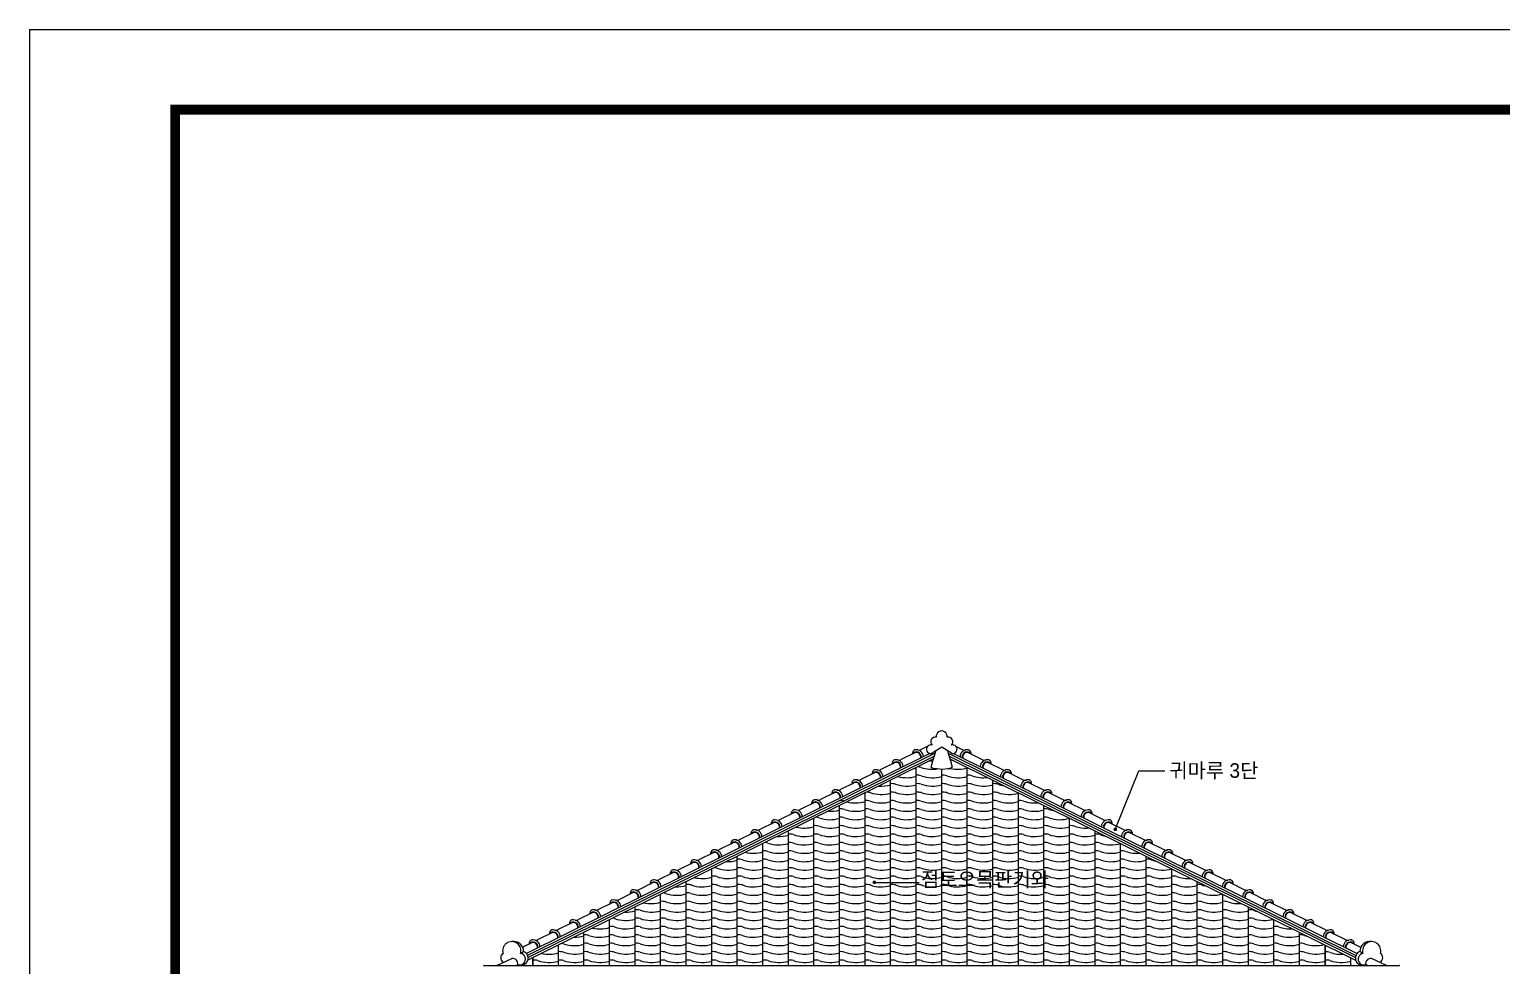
# Model space of a CAD drawing. Extents: x 138805 to 172445, y -129942 to -106182.
# Drawn here: x 138805 to 154969, y -116462 to -106182 of the extents above; entities that cross this region are included whole.
import ezdxf

# ---------------------------------------------------------------- set-up
doc = ezdxf.new("R2010")
doc.units = 0
doc.header["$LTSCALE"] = 50
doc.header["$MEASUREMENT"] = 0
for name, color, linetype in [('COR', 4, 'CONTINUOUS'), ('DIM', 7, 'CONTINUOUS'), ('ele-3', 6, 'CONTINUOUS'), ('HAT', 5, 'CONTINUOUS'), ('HATCH', 5, 'CONTINUOUS'), ('WAL', 3, 'CONTINUOUS'), ('WALLI', 4, 'CONTINUOUS'), ('WID', 4, 'CONTINUOUS')]:
    doc.layers.add(name, color=color, linetype=linetype)
doc.styles.add('현창', font='HYWULM_0.TTF')

# ---------------------------------------------------------------- blocks, each defined once
blk = doc.blocks.new('20')
at = {"layer": 'COR', "linetype": 'Continuous', "const_width": 270}
blk.add_lwpolyline([(230424, -2398), (230424, -57398), (308324, -57398), (308324, -2398)], close=True, dxfattribs=at)
at = {"layer": 'HAT'}
for q in [(226424, -59598), (310524, -198)]:
    blk.add_line((226424, -198), q, dxfattribs=at)

msp = doc.modelspace()

# ---------------------------------------------------------------- linework, layer by layer
at = {"layer": 'DIM'}
for p, q in [((150728, -114966), (150985, -114323)), ((150985, -114323), (151273, -114323)), ((148083, -115548), (148575, -115548))]:
    msp.add_line(p, q, dxfattribs=at)
at = {"layer": 'DIM', "const_width": 19.8}
for points in [[(150718, -114966, 1), (150738, -114966, 1)], [(148073, -115548, 1), (148093, -115548, 1)]]:
    msp.add_lwpolyline(points, format="xyb", close=True, dxfattribs=at)
at = {"layer": 'ele-3'}
for p, q in [((148751, -114130), (144275, -116351)), ((148742, -114161), (144280, -116375)), ((148893, -114130), (153370, -116351)), ((148903, -114161), (153364, -116375))]:
    msp.add_line(p, q, dxfattribs=at)
at = {"layer": 'HAT'}
for p, q in [((144197, -116328), (144231, -116308)), ((153447, -116328), (153413, -116308))]:
    msp.add_line(p, q, dxfattribs=at)
for centre, radius, start, end in [((148719, -113848), 366, 265.4596, 271.0363), ((148999, -113848), 366, 256.8056, 262.2242), ((148438, -114033), 366, 254.7369, 286.3676), ((148438, -113941), 366, 282.9687, 286.3676), ((148556, -114519), 147, 73.7335, 95.5336), ((148556, -114427), 147, 73.7335, 89.9759), ((148719, -113941), 366, 250.529, 278.745), ((148719, -114033), 366, 250.529, 286.3676), ((148836, -114519), 147, 73.7335, 95.5336), ((148999, -114033), 366, 250.529, 286.3676), ((148999, -113941), 366, 256.8869, 286.3676), ((149117, -114519), 147, 73.7335, 95.5336), ((149280, -114033), 366, 250.529, 276.7771), ((147877, -114217), 366, 284.0713, 286.3676), ((147995, -114704), 147, 73.7335, 88.6285), ((148158, -114217), 366, 250.529, 286.3676), ((148158, -114125), 366, 265.9407, 286.3676), ((148275, -114611), 147, 73.7335, 95.5336), ((148275, -114704), 147, 73.7335, 95.5336), ((148438, -114125), 366, 250.529, 286.3676), ((148438, -114217), 366, 250.529, 286.3676), ((148556, -114611), 147, 73.7335, 95.5336), ((148556, -114704), 147, 73.7335, 95.5336), ((148719, -114125), 366, 250.529, 286.3676), ((148719, -114217), 366, 250.529, 286.3676), ((148836, -114611), 147, 73.7335, 95.5336), ((148836, -114704), 147, 73.7335, 95.5336), ((148999, -114125), 366, 250.529, 286.3676), ((148999, -114217), 366, 250.529, 286.3676), ((149117, -114611), 147, 73.7335, 95.5336), ((149117, -114704), 147, 73.7335, 95.5336), ((149280, -114125), 366, 250.529, 286.3676), ((149280, -114217), 366, 250.529, 286.3676), ((149397, -114611), 147, 73.7335, 95.5336), ((149397, -114704), 147, 73.7335, 95.5336), ((149561, -114125), 366, 250.529, 261.4388), ((149561, -114217), 366, 250.529, 286.3676), ((147597, -114402), 366, 266.4289, 286.3676), ((147714, -114796), 147, 73.7335, 95.5336), ((147714, -114888), 147, 73.7335, 95.5336), ((147877, -114402), 366, 250.529, 286.3676), ((147877, -114310), 366, 255.1077, 286.3676), ((147995, -114796), 147, 73.7335, 95.5336), ((147995, -114888), 147, 73.7335, 95.5336), ((148158, -114310), 366, 250.529, 286.3676), ((148158, -114402), 366, 250.529, 286.3676), ((148275, -114796), 147, 73.7335, 95.5336), ((148275, -114888), 147, 73.7335, 95.5336), ((148438, -114310), 366, 250.529, 286.3676), ((148438, -114402), 366, 250.529, 286.3676), ((148556, -114796), 147, 73.7335, 95.5336), ((148556, -114888), 147, 73.7335, 95.5336), ((148719, -114310), 366, 250.529, 286.3676), ((148719, -114402), 366, 250.529, 286.3676), ((148836, -114796), 147, 73.7335, 95.5336), ((148836, -114888), 147, 73.7335, 95.5336), ((148999, -114310), 366, 250.529, 286.3676), ((148999, -114402), 366, 250.529, 286.3676), ((149117, -114796), 147, 73.7335, 95.5336), ((149117, -114888), 147, 73.7335, 95.5336), ((149280, -114310), 366, 250.529, 286.3676), ((149280, -114402), 366, 250.529, 286.3676), ((149397, -114796), 147, 73.7335, 95.5336), ((149397, -114888), 147, 73.7335, 95.5336), ((149561, -114310), 366, 250.529, 286.3676), ((149561, -114402), 366, 250.529, 286.3676), ((149678, -114796), 147, 73.7335, 95.5336), ((149678, -114888), 147, 73.7335, 95.5336), ((149841, -114310), 366, 250.529, 276.3255), ((149841, -114402), 366, 250.529, 286.3676), ((149959, -114888), 147, 73.7335, 95.5336), ((150122, -114402), 366, 250.529, 260.6184), ((147316, -114494), 366, 285.281, 286.3676), ((147433, -114980), 147, 73.7335, 87.3389), ((147597, -114494), 366, 250.529, 286.3676), ((147714, -114980), 147, 73.7335, 95.5336), ((147877, -114494), 366, 250.529, 286.3676), ((147995, -114980), 147, 73.7335, 95.5336), ((148158, -114494), 366, 250.529, 286.3676), ((148275, -114980), 147, 73.7335, 95.5336), ((148438, -114494), 366, 250.529, 286.3676), ((148556, -114980), 147, 73.7335, 95.5336), ((148719, -114494), 366, 250.529, 286.3676), ((148836, -114980), 147, 73.7335, 95.5336), ((148999, -114494), 366, 250.529, 286.3676), ((149117, -114980), 147, 73.7335, 95.5336), ((149280, -114494), 366, 250.529, 286.3676), ((149397, -114980), 147, 73.7335, 95.5336), ((149561, -114494), 366, 250.529, 286.3676), ((149678, -114980), 147, 73.7335, 95.5336), ((149841, -114494), 366, 250.529, 286.3676), ((149959, -114980), 147, 73.7335, 95.5336), ((150122, -114494), 366, 250.529, 286.3676), ((147035, -114679), 366, 266.9243, 286.3676), ((147153, -115165), 147, 73.7335, 95.5336), ((147316, -114679), 366, 250.529, 286.3676), ((147316, -114586), 366, 255.4813, 286.3676), ((147433, -115072), 147, 73.7335, 95.5336), ((147433, -115165), 147, 73.7335, 95.5336), ((147597, -114586), 366, 250.529, 286.3676), ((147597, -114679), 366, 250.529, 286.3676), ((147714, -115072), 147, 73.7335, 95.5336), ((147714, -115165), 147, 73.7335, 95.5336), ((147877, -114586), 366, 250.529, 286.3676), ((147877, -114679), 366, 250.529, 286.3676), ((147995, -115072), 147, 73.7335, 95.5336), ((147995, -115165), 147, 73.7335, 95.5336), ((148158, -114586), 366, 250.529, 286.3676), ((148158, -114679), 366, 250.529, 286.3676), ((148275, -115072), 147, 73.7335, 95.5336), ((148275, -115165), 147, 73.7335, 95.5336), ((148438, -114586), 366, 250.529, 286.3676), ((148438, -114679), 366, 250.529, 286.3676), ((148556, -115072), 147, 73.7335, 95.5336), ((148556, -115165), 147, 73.7335, 95.5336), ((148719, -114586), 366, 250.529, 286.3676), ((148719, -114679), 366, 250.529, 286.3676), ((148836, -115072), 147, 73.7335, 95.5336), ((148836, -115165), 147, 73.7335, 95.5336), ((148999, -114586), 366, 250.529, 286.3676), ((148999, -114679), 366, 250.529, 286.3676), ((149117, -115072), 147, 73.7335, 95.5336), ((149117, -115165), 147, 73.7335, 95.5336), ((149280, -114586), 366, 250.529, 286.3676), ((149280, -114679), 366, 250.529, 286.3676), ((149397, -115072), 147, 73.7335, 95.5336), ((149397, -115165), 147, 73.7335, 95.5336), ((149561, -114586), 366, 250.529, 286.3676), ((149561, -114679), 366, 250.529, 286.3676), ((149678, -115072), 147, 73.7335, 95.5336), ((149678, -115165), 147, 73.7335, 95.5336), ((149841, -114586), 366, 250.529, 286.3676), ((149841, -114679), 366, 250.529, 286.3676), ((149959, -115072), 147, 73.7335, 95.5336), ((149959, -115165), 147, 73.7335, 95.5336), ((150122, -114586), 366, 250.529, 286.3676), ((150122, -114679), 366, 250.529, 286.3676), ((150239, -115072), 147, 73.7335, 95.5336), ((150239, -115165), 147, 73.7335, 95.5336), ((150402, -114586), 366, 250.529, 275.8683), ((150402, -114679), 366, 250.529, 286.3676), ((150520, -115165), 147, 73.7335, 95.5336), ((150683, -114679), 366, 250.529, 259.7577), ((146755, -114863), 366, 255.8578, 286.3676), ((146872, -115349), 147, 73.7335, 95.5336), ((146872, -115257), 147, 73.7335, 86.0995), ((147035, -114771), 366, 250.529, 286.3676), ((147035, -114863), 366, 250.529, 286.3676), ((147153, -115257), 147, 73.7335, 95.5336), ((147153, -115349), 147, 73.7335, 95.5336), ((147316, -114771), 366, 250.529, 286.3676), ((147316, -114863), 366, 250.529, 286.3676), ((147433, -115257), 147, 73.7335, 95.5336), ((147433, -115349), 147, 73.7335, 95.5336), ((147597, -114771), 366, 250.529, 286.3676), ((147597, -114863), 366, 250.529, 286.3676), ((147714, -115257), 147, 73.7335, 95.5336), ((147714, -115349), 147, 73.7335, 95.5336), ((147877, -114771), 366, 250.529, 286.3676), ((147877, -114863), 366, 250.529, 286.3676), ((147995, -115257), 147, 73.7335, 95.5336), ((147995, -115349), 147, 73.7335, 95.5336), ((148158, -114771), 366, 250.529, 286.3676), ((148158, -114863), 366, 250.529, 286.3676), ((148275, -115257), 147, 73.7335, 95.5336), ((148275, -115349), 147, 73.7335, 95.5336), ((148438, -114771), 366, 250.529, 286.3676), ((148438, -114863), 366, 250.529, 286.3676), ((148556, -115257), 147, 73.7335, 95.5336), ((148556, -115349), 147, 73.7335, 95.5336), ((148719, -114771), 366, 250.529, 286.3676), ((148719, -114863), 366, 250.529, 286.3676), ((148836, -115257), 147, 73.7335, 95.5336), ((148836, -115349), 147, 73.7335, 95.5336), ((148999, -114771), 366, 250.529, 286.3676), ((148999, -114863), 366, 250.529, 286.3676), ((149117, -115257), 147, 73.7335, 95.5336), ((149117, -115349), 147, 73.7335, 95.5336), ((149280, -114771), 366, 250.529, 286.3676), ((149280, -114863), 366, 250.529, 286.3676), ((149397, -115257), 147, 73.7335, 95.5336), ((149397, -115349), 147, 73.7335, 95.5336), ((149561, -114771), 366, 250.529, 286.3676), ((149561, -114863), 366, 250.529, 286.3676), ((149678, -115257), 147, 73.7335, 95.5336), ((149678, -115349), 147, 73.7335, 95.5336), ((149841, -114771), 366, 250.529, 286.3676), ((149841, -114863), 366, 250.529, 286.3676), ((149959, -115257), 147, 73.7335, 95.5336), ((149959, -115349), 147, 73.7335, 95.5336), ((150122, -114771), 366, 250.529, 286.3676), ((150122, -114863), 366, 250.529, 286.3676), ((150239, -115257), 147, 73.7335, 95.5336), ((150239, -115349), 147, 73.7335, 95.5336), ((150402, -114771), 366, 250.529, 286.3676), ((150402, -114863), 366, 250.529, 286.3676), ((150520, -115257), 147, 73.7335, 95.5336), ((150520, -115349), 147, 73.7335, 95.5336), ((150683, -114771), 366, 250.529, 286.3676), ((150683, -114863), 366, 250.529, 286.3676), ((150800, -115349), 147, 73.7335, 95.5336), ((150964, -114863), 366, 250.529, 275.4052), ((146311, -115534), 147, 73.7335, 84.9044), ((146474, -115047), 366, 250.529, 286.3676), ((146474, -114955), 366, 267.4275, 286.3676), ((146592, -115441), 147, 73.7335, 95.5336), ((146592, -115534), 147, 73.7335, 95.5336), ((146755, -114955), 366, 250.529, 286.3676), ((146755, -115047), 366, 250.529, 286.3676), ((146872, -115441), 147, 73.7335, 95.5336), ((146872, -115534), 147, 73.7335, 95.5336), ((147035, -114955), 366, 250.529, 286.3676), ((147035, -115047), 366, 250.529, 286.3676), ((147153, -115441), 147, 73.7335, 95.5336), ((147153, -115534), 147, 73.7335, 95.5336), ((147316, -114955), 366, 250.529, 286.3676), ((147316, -115047), 366, 250.529, 286.3676), ((147433, -115441), 147, 73.7335, 95.5336), ((147433, -115534), 147, 73.7335, 95.5336), ((147597, -114955), 366, 250.529, 286.3676), ((147597, -115047), 366, 250.529, 286.3676), ((147714, -115441), 147, 73.7335, 95.5336), ((147714, -115534), 147, 73.7335, 95.5336), ((147877, -114955), 366, 250.529, 286.3676), ((147877, -115047), 366, 250.529, 286.3676), ((147995, -115441), 147, 73.7335, 95.5336), ((147995, -115534), 147, 73.7335, 95.5336), ((148158, -114955), 366, 250.529, 286.3676), ((148158, -115047), 366, 250.529, 286.3676), ((148275, -115441), 147, 73.7335, 95.5336), ((148275, -115534), 147, 73.7335, 95.5336), ((148438, -114955), 366, 250.529, 286.3676), ((148438, -115047), 366, 250.529, 286.3676), ((148556, -115441), 147, 73.7335, 95.5336), ((148556, -115534), 147, 73.7335, 95.5336), ((148719, -114955), 366, 250.529, 286.3676), ((148719, -115047), 366, 250.529, 286.3676), ((148836, -115441), 147, 73.7335, 95.5336), ((148836, -115534), 147, 73.7335, 95.5336), ((148999, -114955), 366, 250.529, 286.3676), ((148999, -115047), 366, 250.529, 286.3676), ((149117, -115441), 147, 73.7335, 95.5336), ((149117, -115534), 147, 73.7335, 95.5336), ((149280, -114955), 366, 250.529, 286.3676), ((149280, -115047), 366, 250.529, 286.3676), ((149397, -115441), 147, 73.7335, 95.5336), ((149397, -115534), 147, 73.7335, 95.5336), ((149561, -114955), 366, 250.529, 286.3676), ((149561, -115047), 366, 250.529, 286.3676), ((149678, -115441), 147, 73.7335, 95.5336), ((149678, -115534), 147, 73.7335, 95.5336), ((149841, -114955), 366, 250.529, 286.3676), ((149841, -115047), 366, 250.529, 286.3676), ((149959, -115441), 147, 73.7335, 95.5336), ((149959, -115534), 147, 73.7335, 95.5336), ((150122, -114955), 366, 250.529, 286.3676), ((150122, -115047), 366, 250.529, 286.3676), ((150239, -115441), 147, 73.7335, 95.5336), ((150239, -115534), 147, 73.7335, 95.5336), ((150402, -114955), 366, 250.529, 286.3676), ((150402, -115047), 366, 250.529, 286.3676), ((150520, -115441), 147, 73.7335, 95.5336), ((150520, -115534), 147, 73.7335, 95.5336), ((150683, -114955), 366, 250.529, 286.3676), ((150683, -115047), 366, 250.529, 286.3676), ((150800, -115441), 147, 73.7335, 95.5336), ((150800, -115534), 147, 73.7335, 95.5336), ((150964, -114955), 366, 250.529, 286.3676), ((150964, -115047), 366, 250.529, 286.3676), ((151081, -115441), 147, 73.7335, 95.5336), ((151081, -115534), 147, 73.7335, 95.5336), ((151244, -114955), 366, 250.529, 258.8497), ((151244, -115047), 366, 250.529, 286.3676), ((146194, -115140), 366, 256.2371, 286.3676), ((146311, -115626), 147, 73.7335, 95.5336), ((146474, -115140), 366, 250.529, 286.3676), ((146592, -115626), 147, 73.7335, 95.5336), ((146755, -115140), 366, 250.529, 286.3676), ((146872, -115626), 147, 73.7335, 95.5336), ((147035, -115140), 366, 250.529, 286.3676), ((147153, -115626), 147, 73.7335, 95.5336), ((147316, -115140), 366, 250.529, 286.3676), ((147433, -115626), 147, 73.7335, 95.5336), ((147597, -115140), 366, 250.529, 286.3676), ((147714, -115626), 147, 73.7335, 95.5336), ((147877, -115140), 366, 250.529, 286.3676), ((147995, -115626), 147, 73.7335, 95.5336), ((148158, -115140), 366, 250.529, 286.3676), ((148275, -115626), 147, 73.7335, 95.5336), ((148438, -115140), 366, 250.529, 286.3676), ((148556, -115626), 147, 73.7335, 95.5336), ((148719, -115140), 366, 250.529, 286.3676), ((148836, -115626), 147, 73.7335, 95.5336), ((148999, -115140), 366, 250.529, 286.3676), ((149117, -115626), 147, 73.7335, 95.5336), ((149280, -115140), 366, 250.529, 286.3676), ((149397, -115626), 147, 73.7335, 95.5336), ((149561, -115140), 366, 250.529, 286.3676), ((149678, -115626), 147, 73.7335, 95.5336), ((149841, -115140), 366, 250.529, 286.3676), ((149959, -115626), 147, 73.7335, 95.5336), ((150122, -115140), 366, 250.529, 286.3676), ((150239, -115626), 147, 73.7335, 95.5336), ((150402, -115140), 366, 250.529, 286.3676), ((150520, -115626), 147, 73.7335, 95.5336), ((150683, -115140), 366, 250.529, 286.3676), ((150800, -115626), 147, 73.7335, 95.5336), ((150964, -115140), 366, 250.529, 286.3676), ((151081, -115626), 147, 73.7335, 95.5336), ((151244, -115140), 366, 250.529, 286.3676), ((151362, -115626), 147, 73.7335, 95.5336), ((151525, -115140), 366, 250.529, 274.936), ((145750, -115810), 147, 73.7335, 83.7487), ((145913, -115324), 366, 250.529, 286.3676), ((145913, -115232), 366, 267.9388, 286.3676), ((146030, -115718), 147, 73.7335, 95.5336), ((146030, -115810), 147, 73.7335, 95.5336), ((146194, -115232), 366, 250.529, 286.3676), ((146194, -115324), 366, 250.529, 286.3676), ((146311, -115718), 147, 73.7335, 95.5336), ((146311, -115810), 147, 73.7335, 95.5336), ((146474, -115232), 366, 250.529, 286.3676), ((146474, -115324), 366, 250.529, 286.3676), ((146592, -115718), 147, 73.7335, 95.5336), ((146592, -115810), 147, 73.7335, 95.5336), ((146755, -115232), 366, 250.529, 286.3676), ((146755, -115324), 366, 250.529, 286.3676), ((146872, -115718), 147, 73.7335, 95.5336), ((146872, -115810), 147, 73.7335, 95.5336), ((147035, -115232), 366, 250.529, 286.3676), ((147035, -115324), 366, 250.529, 286.3676), ((147153, -115718), 147, 73.7335, 95.5336), ((147153, -115810), 147, 73.7335, 95.5336), ((147316, -115232), 366, 250.529, 286.3676), ((147316, -115324), 366, 250.529, 286.3676), ((147433, -115718), 147, 73.7335, 95.5336), ((147433, -115810), 147, 73.7335, 95.5336), ((147597, -115232), 366, 250.529, 286.3676), ((147597, -115324), 366, 250.529, 286.3676), ((147714, -115718), 147, 73.7335, 95.5336), ((147714, -115810), 147, 73.7335, 95.5336), ((147877, -115232), 366, 250.529, 286.3676), ((147877, -115324), 366, 250.529, 286.3676), ((147995, -115718), 147, 73.7335, 95.5336), ((147995, -115810), 147, 73.7335, 95.5336), ((148158, -115232), 366, 250.529, 286.3676), ((148158, -115324), 366, 250.529, 286.3676), ((148275, -115718), 147, 73.7335, 95.5336), ((148275, -115810), 147, 73.7335, 95.5336), ((148438, -115232), 366, 250.529, 286.3676), ((148438, -115324), 366, 250.529, 286.3676), ((148556, -115718), 147, 73.7335, 95.5336), ((148556, -115810), 147, 73.7335, 95.5336), ((148719, -115232), 366, 250.529, 286.3676), ((148719, -115324), 366, 250.529, 286.3676), ((148836, -115718), 147, 73.7335, 95.5336), ((148836, -115810), 147, 73.7335, 95.5336), ((148999, -115232), 366, 250.529, 286.3676), ((148999, -115324), 366, 250.529, 286.3676), ((149117, -115718), 147, 73.7335, 95.5336), ((149117, -115810), 147, 73.7335, 95.5336), ((149280, -115232), 366, 250.529, 286.3676), ((149280, -115324), 366, 250.529, 286.3676), ((149397, -115718), 147, 73.7335, 95.5336), ((149397, -115810), 147, 73.7335, 95.5336), ((149561, -115232), 366, 250.529, 286.3676), ((149561, -115324), 366, 250.529, 286.3676), ((149678, -115718), 147, 73.7335, 95.5336), ((149678, -115810), 147, 73.7335, 95.5336), ((149841, -115232), 366, 250.529, 286.3676), ((149841, -115324), 366, 250.529, 286.3676), ((149959, -115718), 147, 73.7335, 95.5336), ((149959, -115810), 147, 73.7335, 95.5336), ((150122, -115232), 366, 250.529, 286.3676), ((150122, -115324), 366, 250.529, 286.3676), ((150239, -115718), 147, 73.7335, 95.5336), ((150239, -115810), 147, 73.7335, 95.5336), ((150402, -115232), 366, 250.529, 286.3676), ((150402, -115324), 366, 250.529, 286.3676), ((150520, -115718), 147, 73.7335, 95.5336), ((150520, -115810), 147, 73.7335, 95.5336), ((150683, -115232), 366, 250.529, 286.3676), ((150683, -115324), 366, 250.529, 286.3676), ((150800, -115718), 147, 73.7335, 95.5336), ((150800, -115810), 147, 73.7335, 95.5336), ((150964, -115232), 366, 250.529, 286.3676), ((150964, -115324), 366, 250.529, 286.3676), ((151081, -115718), 147, 73.7335, 95.5336), ((151081, -115810), 147, 73.7335, 95.5336), ((151244, -115232), 366, 250.529, 286.3676), ((151244, -115324), 366, 250.529, 286.3676), ((151362, -115718), 147, 73.7335, 95.5336), ((151362, -115810), 147, 73.7335, 95.5336), ((151525, -115232), 366, 250.529, 286.3676), ((151525, -115324), 366, 250.529, 286.3676), ((151642, -115718), 147, 73.7335, 95.5336), ((151642, -115810), 147, 73.7335, 95.5336), ((151805, -115232), 366, 250.529, 257.8856), ((151805, -115324), 366, 250.529, 285.5699), ((145352, -115509), 366, 268.4586, 286.3676), ((145469, -115995), 147, 73.7335, 95.5336), ((145632, -115509), 366, 250.529, 286.3676), ((145632, -115416), 366, 256.6195, 286.3676), ((145750, -115903), 147, 73.7335, 95.5336), ((145750, -115995), 147, 73.7335, 95.5336), ((145913, -115416), 366, 250.529, 286.3676), ((145913, -115509), 366, 250.529, 286.3676), ((146030, -115903), 147, 73.7335, 95.5336), ((146030, -115995), 147, 73.7335, 95.5336), ((146194, -115416), 366, 250.529, 286.3676), ((146194, -115509), 366, 250.529, 286.3676), ((146311, -115903), 147, 73.7335, 95.5336), ((146311, -115995), 147, 73.7335, 95.5336), ((146474, -115416), 366, 250.529, 286.3676), ((146474, -115509), 366, 250.529, 286.3676), ((146592, -115903), 147, 73.7335, 95.5336), ((146592, -115995), 147, 73.7335, 95.5336), ((146755, -115416), 366, 250.529, 286.3676), ((146755, -115509), 366, 250.529, 286.3676), ((146872, -115903), 147, 73.7335, 95.5336), ((146872, -115995), 147, 73.7335, 95.5336), ((147035, -115416), 366, 250.529, 286.3676), ((147035, -115509), 366, 250.529, 286.3676), ((147153, -115903), 147, 73.7335, 95.5336), ((147153, -115995), 147, 73.7335, 95.5336), ((147316, -115416), 366, 250.529, 286.3676), ((147316, -115509), 366, 250.529, 286.3676), ((147433, -115903), 147, 73.7335, 95.5336), ((147433, -115995), 147, 73.7335, 95.5336), ((147597, -115416), 366, 250.529, 286.3676), ((147597, -115509), 366, 250.529, 286.3676), ((147714, -115903), 147, 73.7335, 95.5336), ((147714, -115995), 147, 73.7335, 95.5336), ((147877, -115416), 366, 250.529, 286.3676), ((147877, -115509), 366, 250.529, 286.3676), ((147995, -115903), 147, 73.7335, 95.5336), ((147995, -115995), 147, 73.7335, 95.5336), ((148158, -115416), 366, 250.529, 286.3676), ((148158, -115509), 366, 250.529, 286.3676), ((148275, -115903), 147, 73.7335, 95.5336), ((148275, -115995), 147, 73.7335, 95.5336), ((148438, -115416), 366, 250.529, 286.3676), ((148438, -115509), 366, 250.529, 286.3676), ((148556, -115903), 147, 73.7335, 95.5336), ((148556, -115995), 147, 73.7335, 95.5336), ((148719, -115416), 366, 250.529, 286.3676), ((148719, -115509), 366, 250.529, 286.3676), ((148836, -115903), 147, 73.7335, 95.5336), ((148836, -115995), 147, 73.7335, 95.5336), ((148999, -115416), 366, 250.529, 286.3676), ((148999, -115509), 366, 250.529, 286.3676), ((149117, -115903), 147, 73.7335, 95.5336), ((149117, -115995), 147, 73.7335, 95.5336), ((149280, -115416), 366, 250.529, 286.3676), ((149280, -115509), 366, 250.529, 286.3676), ((149397, -115903), 147, 73.7335, 95.5336), ((149397, -115995), 147, 73.7335, 95.5336), ((149561, -115416), 366, 250.529, 286.3676), ((149561, -115509), 366, 250.529, 286.3676), ((149678, -115903), 147, 73.7335, 95.5336), ((149678, -115995), 147, 73.7335, 95.5336), ((149841, -115416), 366, 250.529, 286.3676), ((149841, -115509), 366, 250.529, 286.3676), ((149959, -115903), 147, 73.7335, 95.5336), ((149959, -115995), 147, 73.7335, 95.5336), ((150122, -115416), 366, 250.529, 286.3676), ((150122, -115509), 366, 250.529, 286.3676), ((150239, -115903), 147, 73.7335, 95.5336), ((150239, -115995), 147, 73.7335, 95.5336), ((150402, -115416), 366, 250.529, 286.3676), ((150402, -115509), 366, 250.529, 286.3676), ((150520, -115903), 147, 73.7335, 95.5336), ((150520, -115995), 147, 73.7335, 95.5336), ((150683, -115416), 366, 250.529, 286.3676), ((150683, -115509), 366, 250.529, 286.3676), ((150800, -115903), 147, 73.7335, 95.5336), ((150800, -115995), 147, 73.7335, 95.5336), ((150964, -115416), 366, 250.529, 286.3676), ((150964, -115509), 366, 250.529, 286.3676), ((151081, -115903), 147, 73.7335, 95.5336), ((151081, -115995), 147, 73.7335, 95.5336), ((151244, -115416), 366, 250.529, 286.3676), ((151244, -115509), 366, 250.529, 286.3676), ((151362, -115903), 147, 73.7335, 95.5336), ((151362, -115995), 147, 73.7335, 95.5336), ((151525, -115416), 366, 250.529, 286.3676), ((151525, -115509), 366, 250.529, 286.3676), ((151642, -115903), 147, 73.7335, 95.5336), ((151642, -115995), 147, 73.7335, 95.5336), ((151805, -115416), 366, 250.529, 286.3676), ((151805, -115509), 366, 250.529, 286.3676), ((151923, -115903), 147, 73.7335, 95.5336), ((151923, -115995), 147, 73.7335, 95.5336), ((152086, -115416), 366, 250.529, 274.4604), ((152086, -115509), 366, 250.529, 286.3676), ((152203, -115995), 147, 73.7335, 95.5336), ((152366, -115509), 366, 250.529, 256.8531), ((145071, -115693), 366, 257.0049, 286.3676), ((145189, -116179), 147, 73.7335, 95.5336), ((145189, -116087), 147, 73.7335, 82.6283), ((145352, -115601), 366, 250.529, 286.3676), ((145352, -115693), 366, 250.529, 286.3676), ((145469, -116087), 147, 73.7335, 95.5336), ((145469, -116179), 147, 73.7335, 95.5336), ((145632, -115601), 366, 250.529, 286.3676), ((145632, -115693), 366, 250.529, 286.3676), ((145750, -116087), 147, 73.7335, 95.5336), ((145750, -116179), 147, 73.7335, 95.5336), ((145913, -115601), 366, 250.529, 286.3676), ((145913, -115693), 366, 250.529, 286.3676), ((146030, -116087), 147, 73.7335, 95.5336), ((146030, -116179), 147, 73.7335, 95.5336), ((146194, -115601), 366, 250.529, 286.3676), ((146194, -115693), 366, 250.529, 286.3676), ((146311, -116087), 147, 73.7335, 95.5336), ((146311, -116179), 147, 73.7335, 95.5336), ((146474, -115601), 366, 250.529, 286.3676), ((146474, -115693), 366, 250.529, 286.3676), ((146592, -116087), 147, 73.7335, 95.5336), ((146592, -116179), 147, 73.7335, 95.5336), ((146755, -115601), 366, 250.529, 286.3676), ((146755, -115693), 366, 250.529, 286.3676), ((146872, -116087), 147, 73.7335, 95.5336), ((146872, -116179), 147, 73.7335, 95.5336), ((147035, -115601), 366, 250.529, 286.3676), ((147035, -115693), 366, 250.529, 286.3676), ((147153, -116087), 147, 73.7335, 95.5336), ((147153, -116179), 147, 73.7335, 95.5336), ((147316, -115601), 366, 250.529, 286.3676), ((147316, -115693), 366, 250.529, 286.3676), ((147433, -116087), 147, 73.7335, 95.5336), ((147433, -116179), 147, 73.7335, 95.5336), ((147597, -115601), 366, 250.529, 286.3676), ((147597, -115693), 366, 250.529, 286.3676), ((147714, -116087), 147, 73.7335, 95.5336), ((147714, -116179), 147, 73.7335, 95.5336), ((147877, -115601), 366, 250.529, 286.3676), ((147877, -115693), 366, 250.529, 286.3676), ((147995, -116087), 147, 73.7335, 95.5336), ((147995, -116179), 147, 73.7335, 95.5336), ((148158, -115601), 366, 250.529, 286.3676), ((148158, -115693), 366, 250.529, 286.3676), ((148275, -116087), 147, 73.7335, 95.5336), ((148275, -116179), 147, 73.7335, 95.5336), ((148438, -115601), 366, 250.529, 286.3676), ((148438, -115693), 366, 250.529, 286.3676), ((148556, -116087), 147, 73.7335, 95.5336), ((148556, -116179), 147, 73.7335, 95.5336), ((148719, -115601), 366, 250.529, 286.3676), ((148719, -115693), 366, 250.529, 286.3676), ((148836, -116087), 147, 73.7335, 95.5336), ((148836, -116179), 147, 73.7335, 95.5336), ((148999, -115601), 366, 250.529, 286.3676), ((148999, -115693), 366, 250.529, 286.3676), ((149117, -116087), 147, 73.7335, 95.5336), ((149117, -116179), 147, 73.7335, 95.5336), ((149280, -115601), 366, 250.529, 286.3676), ((149280, -115693), 366, 250.529, 286.3676), ((149397, -116087), 147, 73.7335, 95.5336), ((149397, -116179), 147, 73.7335, 95.5336), ((149561, -115601), 366, 250.529, 286.3676), ((149561, -115693), 366, 250.529, 286.3676), ((149678, -116087), 147, 73.7335, 95.5336), ((149678, -116179), 147, 73.7335, 95.5336), ((149841, -115601), 366, 250.529, 286.3676), ((149841, -115693), 366, 250.529, 286.3676), ((149959, -116087), 147, 73.7335, 95.5336), ((149959, -116179), 147, 73.7335, 95.5336), ((150122, -115601), 366, 250.529, 286.3676), ((150122, -115693), 366, 250.529, 286.3676), ((150239, -116087), 147, 73.7335, 95.5336), ((150239, -116179), 147, 73.7335, 95.5336), ((150402, -115601), 366, 250.529, 286.3676), ((150402, -115693), 366, 250.529, 286.3676), ((150520, -116087), 147, 73.7335, 95.5336), ((150520, -116179), 147, 73.7335, 95.5336), ((150683, -115601), 366, 250.529, 286.3676), ((150683, -115693), 366, 250.529, 286.3676), ((150800, -116087), 147, 73.7335, 95.5336), ((150800, -116179), 147, 73.7335, 95.5336), ((150964, -115601), 366, 250.529, 286.3676), ((150964, -115693), 366, 250.529, 286.3676), ((151081, -116087), 147, 73.7335, 95.5336), ((151081, -116179), 147, 73.7335, 95.5336), ((151244, -115601), 366, 250.529, 286.3676), ((151244, -115693), 366, 250.529, 286.3676), ((151362, -116087), 147, 73.7335, 95.5336), ((151362, -116179), 147, 73.7335, 95.5336), ((151525, -115601), 366, 250.529, 286.3676), ((151525, -115693), 366, 250.529, 286.3676), ((151642, -116087), 147, 73.7335, 95.5336), ((151642, -116179), 147, 73.7335, 95.5336), ((151805, -115601), 366, 250.529, 286.3676), ((151805, -115693), 366, 250.529, 286.3676), ((151923, -116087), 147, 73.7335, 95.5336), ((151923, -116179), 147, 73.7335, 95.5336), ((152086, -115601), 366, 250.529, 286.3676), ((152086, -115693), 366, 250.529, 286.3676), ((152203, -116087), 147, 73.7335, 95.5336), ((152203, -116179), 147, 73.7335, 95.5336), ((152366, -115601), 366, 250.529, 285.2013), ((152366, -115693), 366, 250.529, 286.3676), ((152484, -116179), 147, 73.7335, 95.5336), ((152647, -115693), 366, 250.529, 273.9781), ((144124, -116304), 107, 357.5057, 101.9296), ((144791, -115785), 366, 268.9875, 286.3676), ((144908, -116271), 147, 73.7335, 95.5336), ((144908, -116364), 147, 73.7335, 95.5336), ((145071, -115785), 366, 250.529, 286.3676), ((145189, -116271), 147, 73.7335, 95.5336), ((145189, -116364), 147, 73.7335, 95.5336), ((145352, -115785), 366, 250.529, 286.3676), ((145469, -116271), 147, 73.7335, 95.5336), ((145469, -116364), 147, 73.7335, 95.5336), ((145632, -115785), 366, 250.529, 286.3676), ((145750, -116271), 147, 73.7335, 95.5336), ((145750, -116364), 147, 73.7335, 95.5336), ((145913, -115785), 366, 250.529, 286.3676), ((146030, -116271), 147, 73.7335, 95.5336), ((146030, -116364), 147, 73.7335, 95.5336), ((146194, -115785), 366, 250.529, 286.3676), ((146311, -116271), 147, 73.7335, 95.5336), ((146311, -116364), 147, 73.7335, 95.5336), ((146474, -115785), 366, 250.529, 286.3676), ((146592, -116271), 147, 73.7335, 95.5336), ((146592, -116364), 147, 73.7335, 95.5336), ((146755, -115785), 366, 250.529, 286.3676), ((146872, -116271), 147, 73.7335, 95.5336), ((146872, -116364), 147, 73.7335, 95.5336), ((147035, -115785), 366, 250.529, 286.3676), ((147153, -116271), 147, 73.7335, 95.5336), ((147153, -116364), 147, 73.7335, 95.5336), ((147316, -115785), 366, 250.529, 286.3676), ((147433, -116271), 147, 73.7335, 95.5336), ((147433, -116364), 147, 73.7335, 95.5336), ((147597, -115785), 366, 250.529, 286.3676), ((147714, -116271), 147, 73.7335, 95.5336), ((147714, -116364), 147, 73.7335, 95.5336), ((147877, -115785), 366, 250.529, 286.3676), ((147995, -116271), 147, 73.7335, 95.5336), ((147995, -116364), 147, 73.7335, 95.5336), ((148158, -115785), 366, 250.529, 286.3676), ((148275, -116271), 147, 73.7335, 95.5336), ((148275, -116364), 147, 73.7335, 95.5336), ((148438, -115785), 366, 250.529, 286.3676), ((148556, -116271), 147, 73.7335, 95.5336), ((148556, -116364), 147, 73.7335, 95.5336), ((148719, -115785), 366, 250.529, 286.3676), ((148836, -116271), 147, 73.7335, 95.5336), ((148836, -116364), 147, 73.7335, 95.5336), ((148999, -115785), 366, 250.529, 286.3676), ((149117, -116271), 147, 73.7335, 95.5336), ((149117, -116364), 147, 73.7335, 95.5336), ((149280, -115785), 366, 250.529, 286.3676), ((149397, -116271), 147, 73.7335, 95.5336), ((149397, -116364), 147, 73.7335, 95.5336), ((149561, -115785), 366, 250.529, 286.3676), ((149678, -116271), 147, 73.7335, 95.5336), ((149678, -116364), 147, 73.7335, 95.5336), ((149841, -115785), 366, 250.529, 286.3676), ((149959, -116271), 147, 73.7335, 95.5336), ((149959, -116364), 147, 73.7335, 95.5336), ((150122, -115785), 366, 250.529, 286.3676), ((150239, -116271), 147, 73.7335, 95.5336), ((150239, -116364), 147, 73.7335, 95.5336), ((150402, -115785), 366, 250.529, 286.3676), ((150520, -116271), 147, 73.7335, 95.5336), ((150520, -116364), 147, 73.7335, 95.5336), ((150683, -115785), 366, 250.529, 286.3676), ((150800, -116271), 147, 73.7335, 95.5336), ((150800, -116364), 147, 73.7335, 95.5336), ((150964, -115785), 366, 250.529, 286.3676), ((151081, -116271), 147, 73.7335, 95.5336), ((151081, -116364), 147, 73.7335, 95.5336), ((151244, -115785), 366, 250.529, 286.3676), ((151362, -116271), 147, 73.7335, 95.5336), ((151362, -116364), 147, 73.7335, 95.5336), ((151525, -115785), 366, 250.529, 286.3676), ((151642, -116271), 147, 73.7335, 95.5336), ((151642, -116364), 147, 73.7335, 95.5336), ((151805, -115785), 366, 250.529, 286.3676), ((151923, -116271), 147, 73.7335, 95.5336), ((151923, -116364), 147, 73.7335, 95.5336), ((152086, -115785), 366, 250.529, 286.3676), ((152203, -116271), 147, 73.7335, 95.5336), ((152203, -116364), 147, 73.7335, 95.5336), ((152366, -115785), 366, 250.529, 286.3676), ((152484, -116271), 147, 73.7335, 95.5336), ((152484, -116364), 147, 73.7335, 95.5336), ((152647, -115785), 366, 250.529, 286.3676), ((152764, -116271), 147, 73.7335, 95.5336), ((152764, -116364), 147, 73.7335, 95.5336), ((152928, -115785), 366, 250.529, 255.7346), ((153521, -116304), 107, 78.0704, 182.4943), ((144204, -116380), 76.5, 257.4811, 69.3719), ((144507, -115992), 346, 256.6995, 287.9873), ((144628, -116456), 147, 73.7335, 95.5336), ((144628, -116364), 147, 73.7335, 81.5398), ((144791, -115877), 366, 250.529, 286.3676), ((144791, -115970), 366, 250.529, 286.3676), ((144908, -116456), 147, 73.7335, 95.5336), ((145071, -115877), 366, 250.529, 286.3676), ((145071, -115970), 366, 250.529, 286.3676), ((145189, -116456), 147, 73.7335, 95.5336), ((145352, -115877), 366, 250.529, 286.3676), ((145352, -115970), 366, 250.529, 286.3676), ((145469, -116456), 147, 73.7335, 95.5336), ((145632, -115877), 366, 250.529, 286.3676), ((145632, -115970), 366, 250.529, 286.3676), ((145750, -116456), 147, 73.7335, 95.5336), ((145913, -115877), 366, 250.529, 286.3676), ((145913, -115970), 366, 250.529, 286.3676), ((146030, -116456), 147, 73.7335, 95.5336), ((146194, -115877), 366, 250.529, 286.3676), ((146194, -115970), 366, 250.529, 286.3676), ((146311, -116456), 147, 73.7335, 95.5336), ((146474, -115877), 366, 250.529, 286.3676), ((146474, -115970), 366, 250.529, 286.3676), ((146592, -116456), 147, 73.7335, 95.5336), ((146755, -115877), 366, 250.529, 286.3676), ((146755, -115970), 366, 250.529, 286.3676), ((146872, -116456), 147, 73.7335, 95.5336), ((147035, -115877), 366, 250.529, 286.3676), ((147035, -115970), 366, 250.529, 286.3676), ((147153, -116456), 147, 73.7335, 95.5336), ((147316, -115877), 366, 250.529, 286.3676), ((147316, -115970), 366, 250.529, 286.3676), ((147433, -116456), 147, 73.7335, 95.5336), ((147597, -115877), 366, 250.529, 286.3676), ((147597, -115970), 366, 250.529, 286.3676), ((147714, -116456), 147, 73.7335, 95.5336), ((147877, -115877), 366, 250.529, 286.3676), ((147877, -115970), 366, 250.529, 286.3676), ((147995, -116456), 147, 73.7335, 95.5336), ((148158, -115877), 366, 250.529, 286.3676), ((148158, -115970), 366, 250.529, 286.3676), ((148275, -116456), 147, 73.7335, 95.5336), ((148438, -115877), 366, 250.529, 286.3676), ((148438, -115970), 366, 250.529, 286.3676), ((148556, -116456), 147, 73.7335, 95.5336), ((148719, -115877), 366, 250.529, 286.3676), ((148719, -115970), 366, 250.529, 286.3676), ((148836, -116456), 147, 73.7335, 95.5336), ((148999, -115877), 366, 250.529, 286.3676), ((148999, -115970), 366, 250.529, 286.3676), ((149117, -116456), 147, 73.7335, 95.5336), ((149280, -115877), 366, 250.529, 286.3676), ((149280, -115970), 366, 250.529, 286.3676), ((149397, -116456), 147, 73.7335, 95.5336), ((149561, -115877), 366, 250.529, 286.3676), ((149561, -115970), 366, 250.529, 286.3676), ((149678, -116456), 147, 73.7335, 95.5336), ((149841, -115877), 366, 250.529, 286.3676), ((149841, -115970), 366, 250.529, 286.3676), ((149959, -116456), 147, 73.7335, 95.5336), ((150122, -115877), 366, 250.529, 286.3676), ((150122, -115970), 366, 250.529, 286.3676), ((150239, -116456), 147, 73.7335, 95.5336), ((150402, -115877), 366, 250.529, 286.3676), ((150402, -115970), 366, 250.529, 286.3676), ((150520, -116456), 147, 73.7335, 95.5336), ((150683, -115877), 366, 250.529, 286.3676), ((150683, -115970), 366, 250.529, 286.3676), ((150800, -116456), 147, 73.7335, 95.5336), ((150964, -115877), 366, 250.529, 286.3676), ((150964, -115970), 366, 250.529, 286.3676), ((151081, -116456), 147, 73.7335, 95.5336), ((151244, -115877), 366, 250.529, 286.3676), ((151244, -115970), 366, 250.529, 286.3676), ((151362, -116456), 147, 73.7335, 95.5336), ((151525, -115877), 366, 250.529, 286.3676), ((151525, -115970), 366, 250.529, 286.3676), ((151642, -116456), 147, 73.7335, 95.5336), ((151805, -115877), 366, 250.529, 286.3676), ((151805, -115970), 366, 250.529, 286.3676), ((151923, -116456), 147, 73.7335, 95.5336), ((152086, -115877), 366, 250.529, 286.3676), ((152086, -115970), 366, 250.529, 286.3676), ((152203, -116456), 147, 73.7335, 95.5336), ((152366, -115877), 366, 250.529, 286.3676), ((152366, -115970), 366, 250.529, 286.3676), ((152484, -116456), 147, 73.7335, 95.5336), ((152647, -115877), 366, 250.529, 286.3676), ((152647, -115970), 366, 250.529, 286.3676), ((152764, -116456), 147, 73.7335, 95.5336), ((152928, -115877), 366, 250.529, 284.83), ((152928, -115970), 366, 250.529, 286.3676), ((153045, -116458), 147, 73.7335, 95.5336), ((153205, -115992), 346, 249.9678, 274.7868), ((153440, -116380), 76.5, 110.6281, 282.5189), ((144347, -116548), 147, 73.7335, 95.5336), ((144510, -116062), 366, 250.529, 286.3676), ((144628, -116548), 147, 73.7335, 95.5336), ((144791, -116062), 366, 250.529, 286.3676), ((144908, -116548), 147, 73.7335, 95.5336), ((145071, -116062), 366, 250.529, 286.3676), ((145189, -116548), 147, 73.7335, 95.5336), ((145352, -116062), 366, 250.529, 286.3676), ((145469, -116548), 147, 73.7335, 95.5336), ((145632, -116062), 366, 250.529, 286.3676), ((145750, -116548), 147, 73.7335, 95.5336), ((145913, -116062), 366, 250.529, 286.3676), ((146030, -116548), 147, 73.7335, 95.5336), ((146194, -116062), 366, 250.529, 286.3676), ((146311, -116548), 147, 73.7335, 95.5336), ((146474, -116062), 366, 250.529, 286.3676), ((146592, -116548), 147, 73.7335, 95.5336), ((146755, -116062), 366, 250.529, 286.3676), ((146872, -116548), 147, 73.7335, 95.5336), ((147035, -116062), 366, 250.529, 286.3676), ((147153, -116548), 147, 73.7335, 95.5336), ((147316, -116062), 366, 250.529, 286.3676), ((147433, -116548), 147, 73.7335, 95.5336), ((147597, -116062), 366, 250.529, 286.3676), ((147714, -116548), 147, 73.7335, 95.5336), ((147877, -116062), 366, 250.529, 286.3676), ((147995, -116548), 147, 73.7335, 95.5336), ((148158, -116062), 366, 250.529, 286.3676), ((148275, -116548), 147, 73.7335, 95.5336), ((148438, -116062), 366, 250.529, 286.3676), ((148556, -116548), 147, 73.7335, 95.5336), ((148719, -116062), 366, 250.529, 286.3676), ((148836, -116548), 147, 73.7335, 95.5336), ((148999, -116062), 366, 250.529, 286.3676), ((149117, -116548), 147, 73.7335, 95.5336), ((149280, -116062), 366, 250.529, 286.3676), ((149397, -116548), 147, 73.7335, 95.5336), ((149561, -116062), 366, 250.529, 286.3676), ((149678, -116548), 147, 73.7335, 95.5336), ((149841, -116062), 366, 250.529, 286.3676), ((149959, -116548), 147, 73.7335, 95.5336), ((150122, -116062), 366, 250.529, 286.3676), ((150239, -116548), 147, 73.7335, 95.5336), ((150402, -116062), 366, 250.529, 286.3676), ((150520, -116548), 147, 73.7335, 95.5336), ((150683, -116062), 366, 250.529, 286.3676), ((150800, -116548), 147, 73.7335, 95.5336), ((150964, -116062), 366, 250.529, 286.3676), ((151081, -116548), 147, 73.7335, 95.5336), ((151244, -116062), 366, 250.529, 286.3676), ((151362, -116548), 147, 73.7335, 95.5336), ((151525, -116062), 366, 250.529, 286.3676), ((151642, -116548), 147, 73.7335, 95.5336), ((151805, -116062), 366, 250.529, 286.3676), ((151923, -116548), 147, 73.7335, 95.5336), ((152086, -116062), 366, 250.529, 286.3676), ((152203, -116548), 147, 73.7335, 95.5336), ((152366, -116062), 366, 250.529, 286.3676), ((152484, -116548), 147, 73.7335, 95.5336), ((152647, -116062), 366, 250.529, 286.3676), ((152764, -116548), 147, 73.7335, 95.5336), ((152928, -116062), 366, 250.529, 286.3676), ((153045, -116548), 147, 73.7335, 95.5336), ((153208, -116062), 366, 250.529, 286.3676)]:
    msp.add_arc(centre, radius, start, end, dxfattribs=at)
at = {"layer": 'HATCH'}
msp.add_line((143797, -116460), (153847, -116460), dxfattribs=at)
at = {"layer": 'WALLI'}
for p, q in [((148663, -114057), (148590, -114093)), ((148705, -114133), (148822, -114061)), ((148822, -114061), (148940, -114133)), ((148981, -114057), (149054, -114093)), ((148692, -114132), (144262, -116330)), ((148732, -114193), (144277, -116403)), ((148312, -114232), (148147, -114313)), ((148533, -114122), (148369, -114203)), ((148912, -114193), (153367, -116403)), ((148952, -114132), (153382, -116330)), ((149111, -114122), (149275, -114203)), ((149333, -114232), (149497, -114313)), ((148090, -114342), (147926, -114423)), ((148261, -116460), (148261, -114427)), ((148542, -116460), (148542, -114287)), ((148822, -116460), (148822, -114307)), ((149103, -116460), (149103, -114287)), ((149383, -116460), (149383, -114427)), ((149554, -114342), (149718, -114423)), ((147647, -114561), (147483, -114643)), ((147869, -114451), (147704, -114533)), ((147980, -116460), (147980, -114566)), ((149664, -116460), (149664, -114566)), ((149776, -114451), (149940, -114533)), ((149997, -114561), (150161, -114643)), ((147426, -114671), (147262, -114753)), ((147700, -116460), (147700, -114705)), ((149944, -116460), (149944, -114705)), ((150218, -114671), (150383, -114753)), ((146983, -114891), (146819, -114972)), ((147204, -114781), (147040, -114863)), ((147419, -116460), (147419, -114844)), ((150225, -116460), (150225, -114844)), ((150440, -114781), (150604, -114863)), ((150661, -114891), (150826, -114972)), ((146762, -115001), (146597, -115082)), ((147139, -116460), (147139, -114983)), ((150506, -116460), (150506, -114983)), ((150883, -115001), (151047, -115082)), ((146319, -115221), (146154, -115302)), ((146540, -115111), (146376, -115192)), ((146858, -116460), (146858, -115123)), ((150786, -116460), (150786, -115123)), ((151104, -115111), (151269, -115192)), ((151326, -115221), (151490, -115302)), ((146097, -115330), (145933, -115412)), ((146297, -116460), (146297, -115401)), ((146577, -116460), (146577, -115262)), ((151067, -116460), (151067, -115262)), ((151347, -116460), (151347, -115401)), ((151547, -115330), (151711, -115412)), ((145654, -115550), (145490, -115632)), ((145876, -115440), (145711, -115522)), ((146016, -116460), (146016, -115540)), ((151628, -116460), (151628, -115540)), ((151769, -115440), (151933, -115522)), ((151990, -115550), (152154, -115632)), ((145433, -115660), (145269, -115742)), ((145736, -116460), (145736, -115679)), ((151909, -116460), (151909, -115679)), ((152211, -115660), (152376, -115742)), ((144990, -115880), (144826, -115961)), ((145211, -115770), (145047, -115851)), ((145455, -116460), (145455, -115819)), ((152189, -116460), (152189, -115819)), ((152433, -115770), (152597, -115851)), ((152654, -115880), (152819, -115961)), ((144768, -115990), (144604, -116071)), ((145175, -116460), (145175, -115958)), ((152470, -116460), (152470, -115958)), ((152876, -115990), (153040, -116071)), ((144326, -116209), (144222, -116261)), ((144547, -116100), (144383, -116181)), ((144894, -116460), (144894, -116097)), ((152750, -116460), (152750, -116097)), ((153097, -116100), (153262, -116181)), ((153319, -116209), (153422, -116261)), ((144333, -116376), (144333, -116460)), ((144333, -116460), (144333, -116376)), ((144613, -116460), (144613, -116236)), ((153031, -116460), (153031, -116236)), ((143939, -116460), (144103, -116383)), ((144152, -116460), (144169, -116451)), ((153493, -116460), (153475, -116451)), ((153706, -116460), (153542, -116383))]:
    msp.add_line(p, q, dxfattribs=at)
msp.add_lwpolyline([(148884, -114099), (148894, -114134), (148919, -114214), (148937, -114282), (148911, -114301), (148890, -114300), (148827, -114307), (148772, -114303), (148726, -114299), (148707, -114282), (148726, -114214), (148750, -114134), (148760, -114099)], dxfattribs=at)
for centre, radius, start, end in [((148753, -114004), 52, 79.5737, 224.8793), ((148822, -113946), 60.5, 353.7905, 186.2095), ((148892, -114004), 52, 315.1207, 100.4263), ((148542, -114134), 43.3, 109.5592, 186.1908), ((148543, -114169), 53.6, 348.3728, 145.1881), ((148543, -114169), 77.6, 1.211, 101.5059), ((148574, -113992), 103, 262.6326, 279.2159), ((148701, -114086), 47.4, 72.3945, 274.0528), ((148943, -114086), 47.4, 265.9472, 107.6055), ((149101, -114169), 77.6, 78.4941, 178.789), ((149101, -114169), 53.6, 34.8119, 191.6272), ((149070, -113992), 103, 260.7841, 277.3674), ((149102, -114134), 43.3, 353.8092, 70.4408), ((148320, -114244), 43.3, 109.5592, 186.1908), ((148321, -114279), 53.6, 348.3728, 145.1881), ((148321, -114279), 77.6, 1.211, 101.5059), ((148321, -114279), 48.6, 343.6053, 101.5059), ((148352, -114102), 103, 262.6326, 279.2159), ((148543, -114169), 48.6, 343.6053, 101.5059), ((149101, -114169), 48.6, 78.4941, 196.3947), ((149323, -114279), 77.6, 78.4941, 178.789), ((149323, -114279), 53.6, 34.8119, 191.6272), ((149323, -114279), 48.6, 78.4941, 196.3947), ((149292, -114102), 103, 260.7841, 277.3674), ((149324, -114244), 43.3, 353.8092, 70.4408), ((147877, -114464), 43.3, 109.5592, 186.1908), ((147878, -114499), 77.6, 1.211, 101.5059), ((147909, -114322), 103, 262.6326, 279.2159), ((148099, -114354), 43.3, 109.5592, 186.1908), ((148100, -114389), 53.6, 348.3728, 145.1881), ((148100, -114389), 77.6, 1.211, 101.5059), ((148100, -114389), 48.6, 343.6053, 101.5059), ((148131, -114212), 103, 262.6326, 279.2159), ((149544, -114389), 77.6, 78.4941, 178.789), ((149544, -114389), 53.6, 34.8119, 191.6272), ((149544, -114389), 48.6, 78.4941, 196.3947), ((149513, -114212), 103, 260.7841, 277.3674), ((149545, -114354), 43.3, 353.8092, 70.4408), ((149766, -114499), 77.6, 78.4941, 178.789), ((149735, -114322), 103, 260.7841, 277.3674), ((149767, -114464), 43.3, 353.8092, 70.4408), ((147656, -114574), 43.3, 109.5592, 186.1908), ((147657, -114609), 53.6, 348.3728, 145.1881), ((147657, -114609), 77.6, 1.211, 101.5059), ((147657, -114609), 48.6, 343.6053, 101.5059), ((147688, -114432), 103, 262.6326, 279.2159), ((147878, -114499), 53.6, 348.3728, 145.1881), ((147878, -114499), 48.6, 343.6053, 101.5059), ((149766, -114499), 53.6, 34.8119, 191.6272), ((149766, -114499), 48.6, 78.4941, 196.3947), ((149987, -114609), 77.6, 78.4941, 178.789), ((149987, -114609), 53.6, 34.8119, 191.6272), ((149987, -114609), 48.6, 78.4941, 196.3947), ((149956, -114432), 103, 260.7841, 277.3674), ((149988, -114574), 43.3, 353.8092, 70.4408), ((147213, -114793), 43.3, 109.5592, 186.1908), ((147214, -114829), 77.6, 1.211, 101.5059), ((147245, -114651), 103, 262.6326, 279.2159), ((147435, -114684), 43.3, 109.5592, 186.1908), ((147436, -114719), 53.6, 348.3728, 145.1881), ((147436, -114719), 77.6, 1.211, 101.5059), ((147436, -114719), 48.6, 343.6053, 101.5059), ((147467, -114542), 103, 262.6326, 279.2159), ((150209, -114719), 77.6, 78.4941, 178.789), ((150209, -114719), 53.6, 34.8119, 191.6272), ((150209, -114719), 48.6, 78.4941, 196.3947), ((150178, -114542), 103, 260.7841, 277.3674), ((150210, -114684), 43.3, 353.8092, 70.4408), ((150430, -114829), 77.6, 78.4941, 178.789), ((150399, -114651), 103, 260.7841, 277.3674), ((150431, -114793), 43.3, 353.8092, 70.4408), ((146992, -114903), 43.3, 109.5592, 186.1908), ((146993, -114939), 53.6, 348.3728, 145.1881), ((146993, -114939), 77.6, 1.211, 101.5059), ((146993, -114939), 48.6, 343.6053, 101.5059), ((147024, -114761), 103, 262.6326, 279.2159), ((147214, -114829), 53.6, 348.3728, 145.1881), ((147214, -114829), 48.6, 343.6053, 101.5059), ((150430, -114829), 53.6, 34.8119, 191.6272), ((150430, -114829), 48.6, 78.4941, 196.3947), ((150652, -114939), 77.6, 78.4941, 178.789), ((150652, -114939), 53.6, 34.8119, 191.6272), ((150652, -114939), 48.6, 78.4941, 196.3947), ((150621, -114761), 103, 260.7841, 277.3674), ((150653, -114903), 43.3, 353.8092, 70.4408), ((146549, -115123), 43.3, 109.5592, 186.1908), ((146550, -115158), 77.6, 1.211, 101.5059), ((146581, -114981), 103, 262.6326, 279.2159), ((146770, -115013), 43.3, 109.5592, 186.1908), ((146771, -115048), 53.6, 348.3728, 145.1881), ((146771, -115048), 77.6, 1.211, 101.5059), ((146771, -115048), 48.6, 343.6053, 101.5059), ((146802, -114871), 103, 262.6326, 279.2159), ((150873, -115048), 77.6, 78.4941, 178.789), ((150873, -115048), 53.6, 34.8119, 191.6272), ((150873, -115048), 48.6, 78.4941, 196.3947), ((150842, -114871), 103, 260.7841, 277.3674), ((150874, -115013), 43.3, 353.8092, 70.4408), ((151095, -115158), 77.6, 78.4941, 178.789), ((151064, -114981), 103, 260.7841, 277.3674), ((151096, -115123), 43.3, 353.8092, 70.4408), ((146327, -115233), 43.3, 109.5592, 186.1908), ((146328, -115268), 53.6, 348.3728, 145.1881), ((146328, -115268), 77.6, 1.211, 101.5059), ((146328, -115268), 48.6, 343.6053, 101.5059), ((146359, -115091), 103, 262.6326, 279.2159), ((146550, -115158), 53.6, 348.3728, 145.1881), ((146550, -115158), 48.6, 343.6053, 101.5059), ((151095, -115158), 53.6, 34.8119, 191.6272), ((151095, -115158), 48.6, 78.4941, 196.3947), ((151316, -115268), 77.6, 78.4941, 178.789), ((151316, -115268), 53.6, 34.8119, 191.6272), ((151316, -115268), 48.6, 78.4941, 196.3947), ((151285, -115091), 103, 260.7841, 277.3674), ((151317, -115233), 43.3, 353.8092, 70.4408), ((146106, -115343), 43.3, 109.5592, 186.1908), ((146107, -115378), 53.6, 348.3728, 145.1881), ((146107, -115378), 77.6, 1.211, 101.5059), ((146107, -115378), 48.6, 343.6053, 101.5059), ((146138, -115201), 103, 262.6326, 279.2159), ((151537, -115378), 77.6, 78.4941, 178.789), ((151537, -115378), 53.6, 34.8119, 191.6272), ((151537, -115378), 48.6, 78.4941, 196.3947), ((151506, -115201), 103, 260.7841, 277.3674), ((151538, -115343), 43.3, 353.8092, 70.4408), ((145663, -115563), 43.3, 109.5592, 186.1908), ((145664, -115598), 53.6, 348.3728, 145.1881), ((145664, -115598), 77.6, 1.211, 101.5059), ((145664, -115598), 48.6, 343.6053, 101.5059), ((145695, -115421), 103, 262.6326, 279.2159), ((145884, -115453), 43.3, 109.5592, 186.1908), ((145885, -115488), 53.6, 348.3728, 145.1881), ((145885, -115488), 77.6, 1.211, 101.5059), ((145885, -115488), 48.6, 343.6053, 101.5059), ((145916, -115311), 103, 262.6326, 279.2159), ((151759, -115488), 77.6, 78.4941, 178.789), ((151759, -115488), 53.6, 34.8119, 191.6272), ((151759, -115488), 48.6, 78.4941, 196.3947), ((151728, -115311), 103, 260.7841, 277.3674), ((151760, -115453), 43.3, 353.8092, 70.4408), ((151980, -115598), 77.6, 78.4941, 178.789), ((151980, -115598), 53.6, 34.8119, 191.6272), ((151980, -115598), 48.6, 78.4941, 196.3947), ((151949, -115421), 103, 260.7841, 277.3674), ((151981, -115563), 43.3, 353.8092, 70.4408), ((145442, -115672), 43.3, 109.5592, 186.1908), ((145442, -115708), 53.6, 348.3728, 145.1881), ((145442, -115708), 77.6, 1.211, 101.5059), ((145442, -115708), 48.6, 343.6053, 101.5059), ((145474, -115530), 103, 262.6326, 279.2159), ((152202, -115708), 77.6, 78.4941, 178.789), ((152202, -115708), 53.6, 34.8119, 191.6272), ((152202, -115708), 48.6, 78.4941, 196.3947), ((152171, -115530), 103, 260.7841, 277.3674), ((152203, -115672), 43.3, 353.8092, 70.4408), ((144999, -115892), 43.3, 109.5592, 186.1908), ((145000, -115927), 53.6, 348.3728, 145.1881), ((145000, -115927), 77.6, 1.211, 101.5059), ((145000, -115927), 48.6, 343.6053, 101.5059), ((145031, -115750), 103, 262.6326, 279.2159), ((145220, -115782), 43.3, 109.5592, 186.1908), ((145221, -115818), 53.6, 348.3728, 145.1881), ((145221, -115818), 77.6, 1.211, 101.5059), ((145221, -115818), 48.6, 343.6053, 101.5059), ((145252, -115640), 103, 262.6326, 279.2159), ((152423, -115818), 77.6, 78.4941, 178.789), ((152423, -115818), 53.6, 34.8119, 191.6272), ((152423, -115818), 48.6, 78.4941, 196.3947), ((152392, -115640), 103, 260.7841, 277.3674), ((152424, -115782), 43.3, 353.8092, 70.4408), ((152645, -115927), 77.6, 78.4941, 178.789), ((152645, -115927), 53.6, 34.8119, 191.6272), ((152645, -115927), 48.6, 78.4941, 196.3947), ((152614, -115750), 103, 260.7841, 277.3674), ((152646, -115892), 43.3, 353.8092, 70.4408), ((144777, -116002), 43.3, 109.5592, 186.1908), ((144778, -116037), 53.6, 348.3728, 145.1881), ((144778, -116037), 77.6, 1.211, 101.5059), ((144778, -116037), 48.6, 343.6053, 101.5059), ((144809, -115860), 103, 262.6326, 279.2159), ((152866, -116037), 77.6, 78.4941, 178.789), ((152866, -116037), 53.6, 34.8119, 191.6272), ((152866, -116037), 48.6, 78.4941, 196.3947), ((152835, -115860), 103, 260.7841, 277.3674), ((152867, -116002), 43.3, 353.8092, 70.4408), ((144101, -116299), 100, 342.6584, 197.3415), ((144334, -116222), 43.3, 109.5592, 186.1908), ((144335, -116257), 53.6, 348.3728, 145.1881), ((144335, -116257), 77.6, 1.211, 101.5059), ((144335, -116257), 48.6, 343.6053, 101.5059), ((144366, -116080), 103, 262.6326, 279.2159), ((144556, -116112), 43.3, 109.5592, 186.1908), ((144557, -116147), 53.6, 348.3728, 145.1881), ((144557, -116147), 77.6, 1.211, 101.5059), ((144557, -116147), 48.6, 343.6053, 101.5059), ((144588, -115970), 103, 262.6326, 279.2159), ((153088, -116147), 77.6, 78.4941, 178.789), ((153088, -116147), 53.6, 34.8119, 191.6272), ((153088, -116147), 48.6, 78.4941, 196.3947), ((153057, -115970), 103, 260.7841, 277.3674), ((153089, -116112), 43.3, 353.8092, 70.4408), ((153309, -116257), 77.6, 78.4941, 178.789), ((153309, -116257), 53.6, 34.8119, 191.6272), ((153309, -116257), 48.6, 78.4941, 196.3947), ((153278, -116080), 103, 260.7841, 277.3674), ((153310, -116222), 43.3, 353.8092, 70.4408), ((153543, -116299), 100, 342.6585, 197.3416), ((144038, -116377), 58.2, 123.6007, 239.598), ((144188, -116391), 63.5, 252.5313, 81.5183), ((153457, -116391), 63.5, 98.4817, 287.4687), ((153606, -116377), 58.2, 300.402, 56.3993), ((144108, -116444), 61.3, 353.1776, 95.2876), ((153536, -116444), 61.3, 84.7124, 186.8224)]:
    msp.add_arc(centre, radius, start, end, dxfattribs=at)
msp.add_ellipse((143974, -116535), major_axis=(-35, 75.1), ratio=0.475135, start_param=5.847118, end_param=6.283185, dxfattribs=at)
at = {"layer": 'WALLI', "extrusion": (0, 0, -1)}
msp.add_ellipse((153671, -116535), major_axis=(35, 75.1), ratio=0.475135, start_param=5.847118, end_param=6.283185, dxfattribs=at)
at = {"layer": 'WID'}
for p, q in [((153031, -116236), (153031, -116460)), ((153311, -116376), (153311, -116460))]:
    msp.add_line(p, q, dxfattribs=at)
for centre, start, end in [((143797, -116463), 348.9556, 272.062), ((153847, -116463), 267.938, 191.0444)]:
    msp.add_arc(centre, 3.02, start, end, dxfattribs=at)

# ---------------------------------------------------------------- block references
at = {"layer": 'WAL', "xscale": 0.4000000000232831, "yscale": 0.4000000000232831, "zscale": 0.4000000000000001}
msp.add_blockref('20', (48236, -106103), dxfattribs=at)

# ---------------------------------------------------------------- texts
at = {"layer": 'DIM', "style": '현창'}
for s, p in [('귀마루 3단 ', (151321, -114400)), ('점토오목판기와 ', (148595, -115595))]:
    msp.add_text(s, height=160, dxfattribs=at).set_placement(p)

doc.saveas('drawing.dxf')
